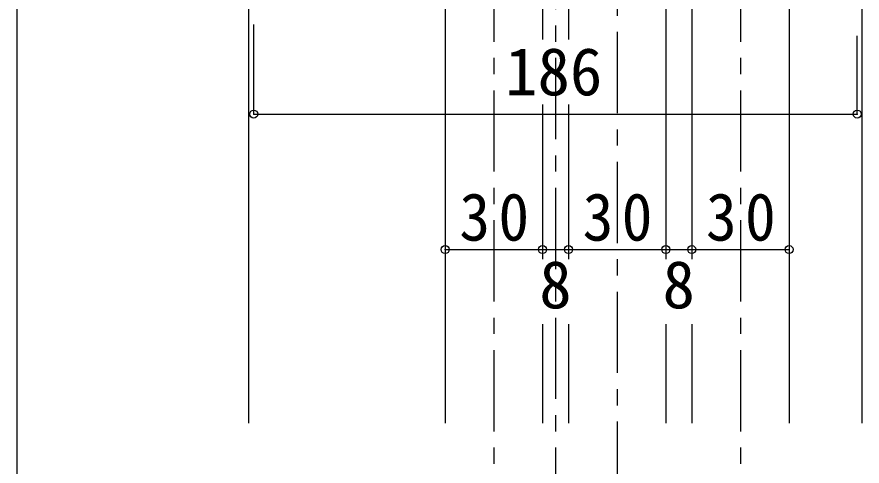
# Model space of a CAD drawing. Units: millimetres at full size, sheet at 1:5; details may follow other scales. Extents: x -973 to 977, y -718 to 696.
# Drawn here: x 60.7 to 321.2, y -304.2 to -165.9 of the extents above; entities that cross this region are included whole.
import ezdxf
from ezdxf.enums import TextEntityAlignment as Align

# ---------------------------------------------------------------- set-up
doc = ezdxf.new("R2010")
doc.units = ezdxf.units.MM
doc.header["$LTSCALE"] = 5
doc.header["$PDMODE"] = 32
doc.header["$PDSIZE"] = 2.5
doc.linetypes.add('CHAIN1', pattern=[8, 5, -1, 1, -1])
for name, color, linetype in [('0-1_通り芯', 4, 'CHAIN1'), ('0-4_枠', 3, 'Continuous'), ('0-6_扉', 6, 'Continuous'), ('0-B_寸法', 7, 'Continuous')]:
    doc.layers.add(name, color=color, linetype=linetype)
doc.styles.add('ＭＳ ゴシック', font='')
doc.styles.get('ＭＳ ゴシック').set_extended_font_data('MS Gothic')

msp = doc.modelspace()

# ---------------------------------------------------------------- linework, layer by layer
at = {"layer": '0-1_通り芯'}
msp.add_line((226.714, -18.5), (226.714, -536.5), dxfattribs=at)
at = {"layer": '0-4_枠', "color": 4}
for p, q in [((132.214, -291), (132.214, -76.5)), ((321.214, -291), (321.214, -76.5))]:
    msp.add_line(p, q, dxfattribs=at)
at = {"layer": '0-6_扉'}
for p, q in [((192.714, -120.5), (192.714, -291)), ((222.714, -120.5), (222.714, -172.804)), ((230.714, -120.5), (230.714, -172.804)), ((260.714, -120.5), (260.714, -240.5)), ((268.714, -120.5), (268.714, -240.5)), ((298.714, -120.5), (298.714, -291)), ((222.714, -192.804), (222.714, -240.5)), ((230.714, -192.804), (230.714, -240.5)), ((222.714, -260.5), (222.714, -291)), ((230.714, -260.5), (230.714, -291)), ((260.714, -260.5), (260.714, -291)), ((268.714, -260.5), (268.714, -291))]:
    msp.add_line(p, q, dxfattribs=at)
at = {"layer": '0-B_寸法', "color": 4}
for p, q in [((60.714, -68.5), (60.714, -526.5)), ((133.714, -195.804), (133.714, -168.246)), ((319.714, -195.804), (319.714, -171.746)), ((133.714, -195.804), (319.714, -195.804)), ((192.714, -237.5), (222.714, -237.5)), ((222.714, -237.5), (230.714, -237.5)), ((230.714, -237.5), (260.714, -237.5)), ((260.714, -237.5), (268.714, -237.5)), ((268.714, -237.5), (298.714, -237.5))]:
    msp.add_line(p, q, dxfattribs=at)
at = {"layer": '0-B_寸法', "color": 4, "linetype": 'CHAIN1'}
for p, q in [((207.714, -68.5), (207.714, -514.5)), ((283.714, -68.5), (283.714, -514.5)), ((245.714, -90.5), (245.714, -514.5))]:
    msp.add_line(p, q, dxfattribs=at)
at = {"layer": '0-B_寸法'}
for p in [(133.714, -195.804), (319.714, -195.804), (192.714, -237.5), (222.714, -237.5), (230.714, -237.5), (260.714, -237.5), (268.714, -237.5), (298.714, -237.5)]:
    msp.add_point(p, dxfattribs=at)

# ---------------------------------------------------------------- texts
at = {"layer": '0-B_寸法', "style": 'ＭＳ ゴシック'}
for s, p in [('186', (211.214, -194.421)), ('8', (221.714, -260)), ('8', (259.714, -260))]:
    msp.add_text(s, height=14.66, dxfattribs=at).set_placement(p, align=Align.BOTTOM_LEFT)
at = {"layer": '0-B_寸法', "char_height": 14.66, "attachment_point": 7, "style": 'ＭＳ ゴシック'}
for insert in [(197.089, -235), (235.089, -235), (273.089, -235)]:
    msp.add_mtext('\\T1.27;\\W0.95;30', dxfattribs=dict(at, insert=insert))

doc.saveas('drawing.dxf')
